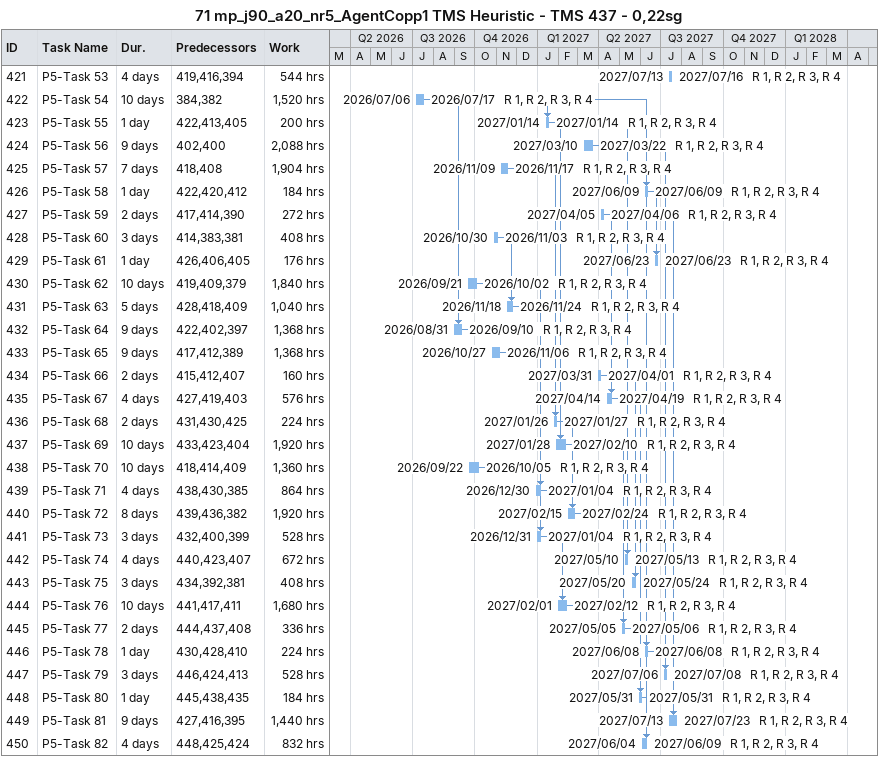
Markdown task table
71 mp_j90_a20_nr5_AgentCopp1 TMS Heuristic - TMS 437 - 0,22sg

| ID | Task | Duration | Start | Finish | Predecessors | Resources | Work (h) |
|---|---|---|---|---|---|---|---|
| 421 | P5-Task 53 | 4d | 2027-07-13 | 2027-07-16 | 419, 416, 394 | R 1, R 2, R 3, R 4 | 544 |
| 422 | P5-Task 54 | 10d | 2026-07-06 | 2026-07-17 | 384, 382 | R 1, R 2, R 3, R 4 | 1520 |
| 423 | P5-Task 55 | 1d | 2027-01-14 | 2027-01-14 | 422, 413, 405 | R 1, R 2, R 3, R 4 | 200 |
| 424 | P5-Task 56 | 9d | 2027-03-10 | 2027-03-22 | 402, 400 | R 1, R 2, R 3, R 4 | 2088 |
| 425 | P5-Task 57 | 7d | 2026-11-09 | 2026-11-17 | 418, 408 | R 1, R 2, R 3, R 4 | 1904 |
| 426 | P5-Task 58 | 1d | 2027-06-09 | 2027-06-09 | 422, 420, 412 | R 1, R 2, R 3, R 4 | 184 |
| 427 | P5-Task 59 | 2d | 2027-04-05 | 2027-04-06 | 417, 414, 390 | R 1, R 2, R 3, R 4 | 272 |
| 428 | P5-Task 60 | 3d | 2026-10-30 | 2026-11-03 | 414, 383, 381 | R 1, R 2, R 3, R 4 | 408 |
| 429 | P5-Task 61 | 1d | 2027-06-23 | 2027-06-23 | 426, 406, 405 | R 1, R 2, R 3, R 4 | 176 |
| 430 | P5-Task 62 | 10d | 2026-09-21 | 2026-10-02 | 419, 409, 379 | R 1, R 2, R 3, R 4 | 1840 |
| 431 | P5-Task 63 | 5d | 2026-11-18 | 2026-11-24 | 428, 418, 409 | R 1, R 2, R 3, R 4 | 1040 |
| 432 | P5-Task 64 | 9d | 2026-08-31 | 2026-09-10 | 422, 402, 397 | R 1, R 2, R 3, R 4 | 1368 |
| 433 | P5-Task 65 | 9d | 2026-10-27 | 2026-11-06 | 417, 412, 389 | R 1, R 2, R 3, R 4 | 1368 |
| 434 | P5-Task 66 | 2d | 2027-03-31 | 2027-04-01 | 415, 412, 407 | R 1, R 2, R 3, R 4 | 160 |
| 435 | P5-Task 67 | 4d | 2027-04-14 | 2027-04-19 | 427, 419, 403 | R 1, R 2, R 3, R 4 | 576 |
| 436 | P5-Task 68 | 2d | 2027-01-26 | 2027-01-27 | 431, 430, 425 | R 1, R 2, R 3, R 4 | 224 |
| 437 | P5-Task 69 | 10d | 2027-01-28 | 2027-02-10 | 433, 423, 404 | R 1, R 2, R 3, R 4 | 1920 |
| 438 | P5-Task 70 | 10d | 2026-09-22 | 2026-10-05 | 418, 414, 409 | R 1, R 2, R 3, R 4 | 1360 |
| 439 | P5-Task 71 | 4d | 2026-12-30 | 2027-01-04 | 438, 430, 385 | R 1, R 2, R 3, R 4 | 864 |
| 440 | P5-Task 72 | 8d | 2027-02-15 | 2027-02-24 | 439, 436, 382 | R 1, R 2, R 3, R 4 | 1920 |
| 441 | P5-Task 73 | 3d | 2026-12-31 | 2027-01-04 | 432, 400, 399 | R 1, R 2, R 3, R 4 | 528 |
| 442 | P5-Task 74 | 4d | 2027-05-10 | 2027-05-13 | 440, 423, 407 | R 1, R 2, R 3, R 4 | 672 |
| 443 | P5-Task 75 | 3d | 2027-05-20 | 2027-05-24 | 434, 392, 381 | R 1, R 2, R 3, R 4 | 408 |
| 444 | P5-Task 76 | 10d | 2027-02-01 | 2027-02-12 | 441, 417, 411 | R 1, R 2, R 3, R 4 | 1680 |
| 445 | P5-Task 77 | 2d | 2027-05-05 | 2027-05-06 | 444, 437, 408 | R 1, R 2, R 3, R 4 | 336 |
| 446 | P5-Task 78 | 1d | 2027-06-08 | 2027-06-08 | 430, 428, 410 | R 1, R 2, R 3, R 4 | 224 |
| 447 | P5-Task 79 | 3d | 2027-07-06 | 2027-07-08 | 446, 424, 413 | R 1, R 2, R 3, R 4 | 528 |
| 448 | P5-Task 80 | 1d | 2027-05-31 | 2027-05-31 | 445, 438, 435 | R 1, R 2, R 3, R 4 | 184 |
| 449 | P5-Task 81 | 9d | 2027-07-13 | 2027-07-23 | 427, 416, 395 | R 1, R 2, R 3, R 4 | 1440 |
| 450 | P5-Task 82 | 4d | 2027-06-04 | 2027-06-09 | 448, 425, 424 | R 1, R 2, R 3, R 4 | 832 |
